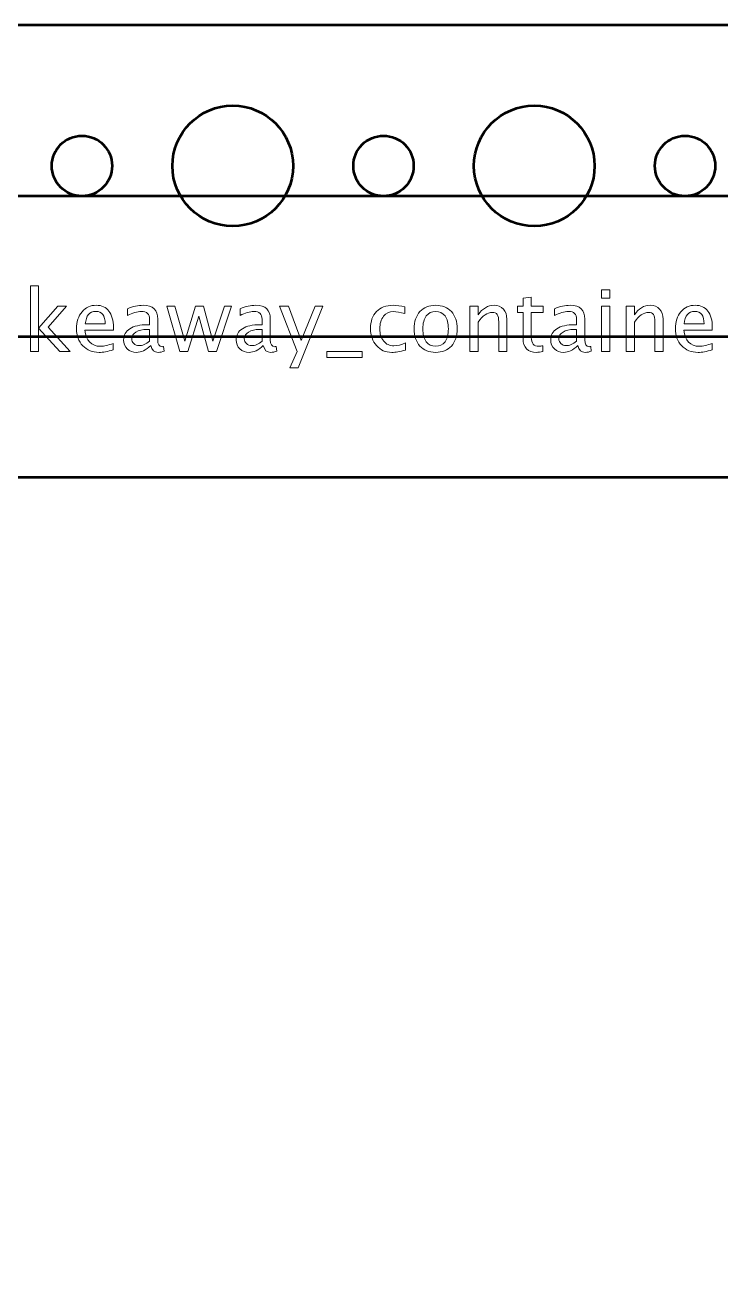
# Model space of a CAD drawing. Header units: centimetres. Extents: x -42 to 63, y -49 to 29.
# Drawn here: x 19.22 to 22.68, y -22.07 to -15.8 of the extents above; entities that cross this region are included whole.
import ezdxf

# ---------------------------------------------------------------- set-up
doc = ezdxf.new("R2010")
doc.units = ezdxf.units.CM
doc.header["$MEASUREMENT"] = 0
doc.layers.add('Layer 1', color=7, linetype='Continuous')

msp = doc.modelspace()

# ---------------------------------------------------------------- linework, layer by layer
at = {"layer": 'Layer 1', "lineweight": 53}
for centre, major_axis in [((20.25001, -16.50001), (0, 0.30001)), ((21.75001, -16.50001), (0, 0.30001)), ((19.5, -16.5), (0, 0.15)), ((21, -16.5), (0, 0.15)), ((22.5, -16.5), (0, 0.15))]:
    msp.add_ellipse(centre, major_axis=major_axis, ratio=1, dxfattribs=at)
msp.add_open_spline([(15.05, -28.7), (15.05, -28.7), (15.05, -16.3), (15.05, -16.3), (15.05, -16.3), (15.05, -16.02386), (15.27386, -15.8), (15.55, -15.8), (15.55, -15.8), (15.55, -15.8), (32.45, -15.8), (32.45, -15.8), (32.45, -15.8), (32.72614, -15.8), (32.95, -16.02386), (32.95, -16.3), (32.95, -16.3), (32.95, -16.3), (32.95, -28.7), (32.95, -28.7), (32.95, -28.7), (32.95, -28.97614), (32.72614, -29.2), (32.45, -29.2), (32.45, -29.2), (32.45, -29.2), (15.55, -29.2), (15.55, -29.2), (15.55, -29.2), (15.27386, -29.2), (15.05, -28.97614), (15.05, -28.7)], degree=3, knots=[0, 0, 0, 0, 0.1111111, 0.1111111, 0.1111111, 0.1111111, 0.2222222, 0.2222222, 0.2222222, 0.2222222, 0.3333333, 0.3333333, 0.3333333, 0.3333333, 0.4444444, 0.4444444, 0.4444444, 0.4444444, 0.5555556, 0.5555556, 0.5555556, 0.5555556, 0.6666667, 0.6666667, 0.6666667, 0.6666667, 0.7777778, 0.7777778, 0.7777778, 0.7777778, 1, 1, 1, 1], dxfattribs=at)
at = {"layer": 'Layer 1', "color": 5, "lineweight": 53}
for points in [[(15.6, -26.35), (15.6, -26.35), (15.6, -18.65), (15.6, -18.65), (15.6, -18.65), (15.6, -17.54544), (16.49543, -16.65), (17.6, -16.65), (17.6, -16.65), (17.6, -16.65), (30.4, -16.65), (30.4, -16.65), (30.4, -16.65), (31.50457, -16.65), (32.4, -17.54544), (32.4, -18.65), (32.4, -18.65), (32.4, -18.65), (32.4, -26.35), (32.4, -26.35), (32.4, -26.35), (32.4, -27.45456), (31.50457, -28.35), (30.4, -28.35), (30.4, -28.35), (30.4, -28.35), (17.6, -28.35), (17.6, -28.35), (17.6, -28.35), (16.49543, -28.35), (15.6, -27.45456), (15.6, -26.35)], [(17, -25.35), (17, -25.35), (17, -19.65), (17, -19.65), (17, -19.65), (17, -18.76635), (17.71635, -18.05), (18.6, -18.05), (18.6, -18.05), (18.6, -18.05), (29.4, -18.05), (29.4, -18.05), (29.4, -18.05), (30.28365, -18.05), (31, -18.76635), (31, -19.65), (31, -19.65), (31, -19.65), (31, -25.35), (31, -25.35), (31, -25.35), (31, -26.23365), (30.28365, -26.95), (29.4, -26.95), (29.4, -26.95), (29.4, -26.95), (18.6, -26.95), (18.6, -26.95), (18.6, -26.95), (17.71635, -26.95), (17, -26.23365), (17, -25.35)]]:
    msp.add_open_spline(points, degree=3, knots=[0, 0, 0, 0, 0.1111111, 0.1111111, 0.1111111, 0.1111111, 0.2222222, 0.2222222, 0.2222222, 0.2222222, 0.3333333, 0.3333333, 0.3333333, 0.3333333, 0.4444444, 0.4444444, 0.4444444, 0.4444444, 0.5555556, 0.5555556, 0.5555556, 0.5555556, 0.6666667, 0.6666667, 0.6666667, 0.6666667, 0.7777778, 0.7777778, 0.7777778, 0.7777778, 1, 1, 1, 1], dxfattribs=at)
at = {"layer": 'Layer 1', "color": 5, "lineweight": 9}
for points, knots in [([(19.24323, -17.42256), (19.24323, -17.42256), (19.24323, -17.09617), (19.24323, -17.09617), (19.24323, -17.09617), (19.24323, -17.09617), (19.28387, -17.09617), (19.28387, -17.09617), (19.28387, -17.09617), (19.28387, -17.09617), (19.28387, -17.30706), (19.28387, -17.30706), (19.28387, -17.30706), (19.28387, -17.30706), (19.37912, -17.1982), (19.37912, -17.1982), (19.37912, -17.1982), (19.37912, -17.1982), (19.423, -17.1982), (19.423, -17.1982), (19.423, -17.1982), (19.423, -17.1982), (19.33199, -17.3029), (19.33199, -17.3029), (19.33199, -17.3029), (19.33199, -17.3029), (19.44205, -17.42256), (19.44205, -17.42256), (19.44205, -17.42256), (19.44205, -17.42256), (19.3897, -17.42256), (19.3897, -17.42256), (19.3897, -17.42256), (19.3897, -17.42256), (19.28387, -17.30748), (19.28387, -17.30748), (19.28387, -17.30748), (19.28387, -17.30748), (19.28387, -17.42256), (19.28387, -17.42256), (19.28387, -17.42256), (19.28387, -17.42256), (19.24323, -17.42256), (19.24323, -17.42256)], [0, 0, 0, 0, 0.0833333, 0.0833333, 0.0833333, 0.0833333, 0.1666667, 0.1666667, 0.1666667, 0.1666667, 0.25, 0.25, 0.25, 0.25, 0.3333333, 0.3333333, 0.3333333, 0.3333333, 0.4166667, 0.4166667, 0.4166667, 0.4166667, 0.5, 0.5, 0.5, 0.5, 0.5833333, 0.5833333, 0.5833333, 0.5833333, 0.6666667, 0.6666667, 0.6666667, 0.6666667, 0.75, 0.75, 0.75, 0.75, 0.8333333, 0.8333333, 0.8333333, 0.8333333, 1, 1, 1, 1]), ([(21.79305, -17.42249), (21.78049, -17.42595), (21.76955, -17.42764), (21.76031, -17.42764), (21.76031, -17.42764), (21.73957, -17.42764), (21.72341, -17.42171), (21.71184, -17.40986), (21.71184, -17.40986), (21.7002, -17.39801), (21.69441, -17.38157), (21.69441, -17.36047), (21.69441, -17.36047), (21.69441, -17.36047), (21.69441, -17.22867), (21.69441, -17.22867), (21.69441, -17.22867), (21.69441, -17.22867), (21.66633, -17.22867), (21.66633, -17.22867), (21.66633, -17.22867), (21.66633, -17.22867), (21.66633, -17.1982), (21.66633, -17.1982), (21.66633, -17.1982), (21.66633, -17.1982), (21.69441, -17.1982), (21.69441, -17.1982), (21.69441, -17.1982), (21.69441, -17.1982), (21.69441, -17.15763), (21.69441, -17.15763), (21.69441, -17.15763), (21.69441, -17.15763), (21.73505, -17.15375), (21.73505, -17.15375), (21.73505, -17.15375), (21.73505, -17.15375), (21.73505, -17.1982), (21.73505, -17.1982), (21.73505, -17.1982), (21.73505, -17.1982), (21.7939, -17.1982), (21.7939, -17.1982), (21.7939, -17.1982), (21.7939, -17.1982), (21.7939, -17.22867), (21.7939, -17.22867), (21.7939, -17.22867), (21.7939, -17.22867), (21.73505, -17.22867), (21.73505, -17.22867), (21.73505, -17.22867), (21.73505, -17.22867), (21.73505, -17.35313), (21.73505, -17.35313), (21.73505, -17.35313), (21.73505, -17.38248), (21.74782, -17.39716), (21.77329, -17.39716), (21.77329, -17.39716), (21.77873, -17.39716), (21.78529, -17.39624), (21.79305, -17.39448), (21.79305, -17.39448), (21.79305, -17.39448), (21.79305, -17.42249), (21.79305, -17.42249)], [0, 0, 0, 0, 0.0555556, 0.0555556, 0.0555556, 0.0555556, 0.1111111, 0.1111111, 0.1111111, 0.1111111, 0.1666667, 0.1666667, 0.1666667, 0.1666667, 0.2222222, 0.2222222, 0.2222222, 0.2222222, 0.2777778, 0.2777778, 0.2777778, 0.2777778, 0.3333333, 0.3333333, 0.3333333, 0.3333333, 0.3888889, 0.3888889, 0.3888889, 0.3888889, 0.4444444, 0.4444444, 0.4444444, 0.4444444, 0.5, 0.5, 0.5, 0.5, 0.5555556, 0.5555556, 0.5555556, 0.5555556, 0.6111111, 0.6111111, 0.6111111, 0.6111111, 0.6666667, 0.6666667, 0.6666667, 0.6666667, 0.7222222, 0.7222222, 0.7222222, 0.7222222, 0.7777778, 0.7777778, 0.7777778, 0.7777778, 0.8333333, 0.8333333, 0.8333333, 0.8333333, 0.8888889, 0.8888889, 0.8888889, 0.8888889, 1, 1, 1, 1]), ([(22.0848, -17.15713), (22.0848, -17.15713), (22.0848, -17.11649), (22.0848, -17.11649), (22.0848, -17.11649), (22.0848, -17.11649), (22.12544, -17.11649), (22.12544, -17.11649), (22.12544, -17.11649), (22.12544, -17.11649), (22.12544, -17.15713), (22.12544, -17.15713), (22.12544, -17.15713), (22.12544, -17.15713), (22.0848, -17.15713), (22.0848, -17.15713)], [0, 0, 0, 0, 0.2, 0.2, 0.2, 0.2, 0.4, 0.4, 0.4, 0.4, 0.6, 0.6, 0.6, 0.6, 1, 1, 1, 1]), ([(19.65535, -17.41536), (19.62804, -17.42355), (19.60469, -17.42764), (19.58521, -17.42764), (19.58521, -17.42764), (19.55198, -17.42764), (19.52496, -17.41663), (19.50415, -17.39469), (19.50415, -17.39469), (19.48333, -17.37275), (19.47289, -17.34431), (19.47289, -17.30932), (19.47289, -17.30932), (19.47289, -17.27538), (19.48206, -17.24751), (19.50048, -17.22571), (19.50048, -17.22571), (19.51889, -17.20398), (19.54246, -17.19312), (19.57117, -17.19312), (19.57117, -17.19312), (19.59834, -17.19312), (19.61936, -17.20278), (19.63418, -17.22211), (19.63418, -17.22211), (19.649, -17.24145), (19.6564, -17.26882), (19.6564, -17.30431), (19.6564, -17.30431), (19.6564, -17.30431), (19.65619, -17.31673), (19.65619, -17.31673), (19.65619, -17.31673), (19.65619, -17.31673), (19.51438, -17.31673), (19.51438, -17.31673), (19.51438, -17.31673), (19.5203, -17.37035), (19.54648, -17.39716), (19.59283, -17.39716), (19.59283, -17.39716), (19.60984, -17.39716), (19.63065, -17.39236), (19.65535, -17.38277), (19.65535, -17.38277), (19.65535, -17.38277), (19.65535, -17.41536), (19.65535, -17.41536)], [0, 0, 0, 0, 0.0769231, 0.0769231, 0.0769231, 0.0769231, 0.1538462, 0.1538462, 0.1538462, 0.1538462, 0.2307692, 0.2307692, 0.2307692, 0.2307692, 0.3076923, 0.3076923, 0.3076923, 0.3076923, 0.3846154, 0.3846154, 0.3846154, 0.3846154, 0.4615385, 0.4615385, 0.4615385, 0.4615385, 0.5384615, 0.5384615, 0.5384615, 0.5384615, 0.6153846, 0.6153846, 0.6153846, 0.6153846, 0.6923077, 0.6923077, 0.6923077, 0.6923077, 0.7692308, 0.7692308, 0.7692308, 0.7692308, 0.8461538, 0.8461538, 0.8461538, 0.8461538, 1, 1, 1, 1]), ([(19.51649, -17.28625), (19.51649, -17.28625), (19.61555, -17.28625), (19.61555, -17.28625), (19.61555, -17.28625), (19.61555, -17.24448), (19.59996, -17.22359), (19.56884, -17.22359), (19.56884, -17.22359), (19.53752, -17.22359), (19.52009, -17.24448), (19.51649, -17.28625)], [0, 0, 0, 0, 0.25, 0.25, 0.25, 0.25, 0.5, 0.5, 0.5, 0.5, 1, 1, 1, 1]), ([(19.84218, -17.39399), (19.81777, -17.41642), (19.79427, -17.42764), (19.77169, -17.42764), (19.77169, -17.42764), (19.75314, -17.42764), (19.73769, -17.42185), (19.72548, -17.41021), (19.72548, -17.41021), (19.7132, -17.39857), (19.70707, -17.3839), (19.70707, -17.36619), (19.70707, -17.36619), (19.70707, -17.3417), (19.71737, -17.32287), (19.73797, -17.30974), (19.73797, -17.30974), (19.75857, -17.29662), (19.78813, -17.29006), (19.82666, -17.29006), (19.82666, -17.29006), (19.82666, -17.29006), (19.83618, -17.29006), (19.83618, -17.29006), (19.83618, -17.29006), (19.83618, -17.29006), (19.83618, -17.26304), (19.83618, -17.26304), (19.83618, -17.26304), (19.83618, -17.237), (19.82264, -17.22402), (19.79547, -17.22402), (19.79547, -17.22402), (19.77445, -17.22402), (19.75145, -17.23065), (19.72654, -17.24391), (19.72654, -17.24391), (19.72654, -17.24391), (19.72654, -17.21047), (19.72654, -17.21047), (19.72654, -17.21047), (19.75392, -17.19918), (19.77974, -17.19354), (19.80394, -17.19354), (19.80394, -17.19354), (19.82884, -17.19354), (19.84726, -17.19918), (19.85904, -17.21054), (19.85904, -17.21054), (19.8709, -17.2219), (19.87682, -17.2394), (19.87682, -17.26304), (19.87682, -17.26304), (19.87682, -17.26304), (19.87682, -17.36442), (19.87682, -17.36442), (19.87682, -17.36442), (19.87682, -17.38764), (19.88395, -17.39928), (19.89827, -17.39928), (19.89827, -17.39928), (19.90003, -17.39928), (19.90264, -17.39899), (19.9061, -17.39843), (19.9061, -17.39843), (19.9061, -17.39843), (19.90899, -17.42101), (19.90899, -17.42101), (19.90899, -17.42101), (19.89975, -17.42545), (19.88959, -17.42764), (19.87844, -17.42764), (19.87844, -17.42764), (19.85947, -17.42764), (19.8474, -17.41642), (19.84218, -17.39399)], [0, 0, 0, 0, 0.05, 0.05, 0.05, 0.05, 0.1, 0.1, 0.1, 0.1, 0.15, 0.15, 0.15, 0.15, 0.2, 0.2, 0.2, 0.2, 0.25, 0.25, 0.25, 0.25, 0.3, 0.3, 0.3, 0.3, 0.35, 0.35, 0.35, 0.35, 0.4, 0.4, 0.4, 0.4, 0.45, 0.45, 0.45, 0.45, 0.5, 0.5, 0.5, 0.5, 0.55, 0.55, 0.55, 0.55, 0.6, 0.6, 0.6, 0.6, 0.65, 0.65, 0.65, 0.65, 0.7, 0.7, 0.7, 0.7, 0.75, 0.75, 0.75, 0.75, 0.8, 0.8, 0.8, 0.8, 0.85, 0.85, 0.85, 0.85, 0.9, 0.9, 0.9, 0.9, 1, 1, 1, 1]), ([(19.98654, -17.42256), (19.98654, -17.42256), (19.92219, -17.1982), (19.92219, -17.1982), (19.92219, -17.1982), (19.92219, -17.1982), (19.96184, -17.1982), (19.96184, -17.1982), (19.96184, -17.1982), (19.96184, -17.1982), (20.01116, -17.3724), (20.01116, -17.3724), (20.01116, -17.3724), (20.01116, -17.3724), (20.06436, -17.1982), (20.06436, -17.1982), (20.06436, -17.1982), (20.06436, -17.1982), (20.105, -17.1982), (20.105, -17.1982), (20.105, -17.1982), (20.105, -17.1982), (20.15178, -17.37211), (20.15178, -17.37211), (20.15178, -17.37211), (20.15178, -17.37211), (20.20836, -17.1982), (20.20836, -17.1982), (20.20836, -17.1982), (20.20836, -17.1982), (20.24307, -17.1982), (20.24307, -17.1982), (20.24307, -17.1982), (20.24307, -17.1982), (20.16984, -17.42256), (20.16984, -17.42256), (20.16984, -17.42256), (20.16984, -17.42256), (20.1292, -17.42256), (20.1292, -17.42256), (20.1292, -17.42256), (20.1292, -17.42256), (20.08108, -17.24758), (20.08108, -17.24758), (20.08108, -17.24758), (20.08108, -17.24758), (20.02718, -17.42256), (20.02718, -17.42256), (20.02718, -17.42256), (20.02718, -17.42256), (19.98654, -17.42256), (19.98654, -17.42256)], [0, 0, 0, 0, 0.0714286, 0.0714286, 0.0714286, 0.0714286, 0.1428571, 0.1428571, 0.1428571, 0.1428571, 0.2142857, 0.2142857, 0.2142857, 0.2142857, 0.2857143, 0.2857143, 0.2857143, 0.2857143, 0.3571429, 0.3571429, 0.3571429, 0.3571429, 0.4285714, 0.4285714, 0.4285714, 0.4285714, 0.5, 0.5, 0.5, 0.5, 0.5714286, 0.5714286, 0.5714286, 0.5714286, 0.6428571, 0.6428571, 0.6428571, 0.6428571, 0.7142857, 0.7142857, 0.7142857, 0.7142857, 0.7857143, 0.7857143, 0.7857143, 0.7857143, 0.8571429, 0.8571429, 0.8571429, 0.8571429, 1, 1, 1, 1]), ([(20.40211, -17.39399), (20.3777, -17.41642), (20.3542, -17.42764), (20.33162, -17.42764), (20.33162, -17.42764), (20.31307, -17.42764), (20.29762, -17.42185), (20.28541, -17.41021), (20.28541, -17.41021), (20.27313, -17.39857), (20.267, -17.3839), (20.267, -17.36619), (20.267, -17.36619), (20.267, -17.3417), (20.2773, -17.32287), (20.2979, -17.30974), (20.2979, -17.30974), (20.3185, -17.29662), (20.34806, -17.29006), (20.38659, -17.29006), (20.38659, -17.29006), (20.38659, -17.29006), (20.39611, -17.29006), (20.39611, -17.29006), (20.39611, -17.29006), (20.39611, -17.29006), (20.39611, -17.26304), (20.39611, -17.26304), (20.39611, -17.26304), (20.39611, -17.237), (20.38257, -17.22402), (20.3554, -17.22402), (20.3554, -17.22402), (20.33438, -17.22402), (20.31138, -17.23065), (20.28647, -17.24391), (20.28647, -17.24391), (20.28647, -17.24391), (20.28647, -17.21047), (20.28647, -17.21047), (20.28647, -17.21047), (20.31385, -17.19918), (20.33967, -17.19354), (20.36387, -17.19354), (20.36387, -17.19354), (20.38877, -17.19354), (20.40719, -17.19918), (20.41897, -17.21054), (20.41897, -17.21054), (20.43083, -17.2219), (20.43675, -17.2394), (20.43675, -17.26304), (20.43675, -17.26304), (20.43675, -17.26304), (20.43675, -17.36442), (20.43675, -17.36442), (20.43675, -17.36442), (20.43675, -17.38764), (20.44388, -17.39928), (20.4582, -17.39928), (20.4582, -17.39928), (20.45996, -17.39928), (20.46257, -17.39899), (20.46603, -17.39843), (20.46603, -17.39843), (20.46603, -17.39843), (20.46892, -17.42101), (20.46892, -17.42101), (20.46892, -17.42101), (20.45968, -17.42545), (20.44952, -17.42764), (20.43837, -17.42764), (20.43837, -17.42764), (20.4194, -17.42764), (20.40733, -17.41642), (20.40211, -17.39399)], [0, 0, 0, 0, 0.05, 0.05, 0.05, 0.05, 0.1, 0.1, 0.1, 0.1, 0.15, 0.15, 0.15, 0.15, 0.2, 0.2, 0.2, 0.2, 0.25, 0.25, 0.25, 0.25, 0.3, 0.3, 0.3, 0.3, 0.35, 0.35, 0.35, 0.35, 0.4, 0.4, 0.4, 0.4, 0.45, 0.45, 0.45, 0.45, 0.5, 0.5, 0.5, 0.5, 0.55, 0.55, 0.55, 0.55, 0.6, 0.6, 0.6, 0.6, 0.65, 0.65, 0.65, 0.65, 0.7, 0.7, 0.7, 0.7, 0.75, 0.75, 0.75, 0.75, 0.8, 0.8, 0.8, 0.8, 0.85, 0.85, 0.85, 0.85, 0.9, 0.9, 0.9, 0.9, 1, 1, 1, 1]), ([(20.53348, -17.50426), (20.53348, -17.50426), (20.56989, -17.42284), (20.56989, -17.42284), (20.56989, -17.42284), (20.56989, -17.42284), (20.48297, -17.1982), (20.48297, -17.1982), (20.48297, -17.1982), (20.48297, -17.1982), (20.52657, -17.1982), (20.52657, -17.1982), (20.52657, -17.1982), (20.52657, -17.1982), (20.5912, -17.36809), (20.5912, -17.36809), (20.5912, -17.36809), (20.5912, -17.36809), (20.66013, -17.1982), (20.66013, -17.1982), (20.66013, -17.1982), (20.66013, -17.1982), (20.69844, -17.1982), (20.69844, -17.1982), (20.69844, -17.1982), (20.69844, -17.1982), (20.57582, -17.50426), (20.57582, -17.50426), (20.57582, -17.50426), (20.57582, -17.50426), (20.53348, -17.50426), (20.53348, -17.50426)], [0, 0, 0, 0, 0.1111111, 0.1111111, 0.1111111, 0.1111111, 0.2222222, 0.2222222, 0.2222222, 0.2222222, 0.3333333, 0.3333333, 0.3333333, 0.3333333, 0.4444444, 0.4444444, 0.4444444, 0.4444444, 0.5555556, 0.5555556, 0.5555556, 0.5555556, 0.6666667, 0.6666667, 0.6666667, 0.6666667, 0.7777778, 0.7777778, 0.7777778, 0.7777778, 1, 1, 1, 1]), ([(21.10887, -17.41579), (21.08255, -17.42369), (21.05983, -17.42764), (21.04071, -17.42764), (21.04071, -17.42764), (21.01037, -17.42764), (20.98525, -17.41642), (20.96529, -17.39406), (20.96529, -17.39406), (20.94532, -17.37162), (20.9353, -17.34333), (20.9353, -17.30925), (20.9353, -17.30925), (20.9353, -17.27284), (20.94518, -17.24441), (20.96493, -17.22409), (20.96493, -17.22409), (20.98469, -17.2037), (21.01228, -17.19354), (21.04769, -17.19354), (21.04769, -17.19354), (21.06512, -17.19354), (21.08474, -17.19594), (21.10633, -17.20074), (21.10633, -17.20074), (21.10633, -17.20074), (21.10633, -17.23502), (21.10633, -17.23502), (21.10633, -17.23502), (21.08339, -17.22825), (21.0647, -17.22486), (21.0503, -17.22486), (21.0503, -17.22486), (21.02942, -17.22486), (21.0127, -17.2327), (21.00021, -17.24829), (21.00021, -17.24829), (20.98772, -17.26388), (20.98144, -17.2847), (20.98144, -17.31066), (20.98144, -17.31066), (20.98144, -17.33585), (20.98793, -17.35617), (21.00085, -17.37176), (21.00085, -17.37176), (21.01376, -17.38728), (21.03062, -17.39504), (21.05157, -17.39504), (21.05157, -17.39504), (21.07013, -17.39504), (21.08918, -17.39025), (21.10887, -17.38065), (21.10887, -17.38065), (21.10887, -17.38065), (21.10887, -17.41579), (21.10887, -17.41579)], [0, 0, 0, 0, 0.0666667, 0.0666667, 0.0666667, 0.0666667, 0.1333333, 0.1333333, 0.1333333, 0.1333333, 0.2, 0.2, 0.2, 0.2, 0.2666667, 0.2666667, 0.2666667, 0.2666667, 0.3333333, 0.3333333, 0.3333333, 0.3333333, 0.4, 0.4, 0.4, 0.4, 0.4666667, 0.4666667, 0.4666667, 0.4666667, 0.5333333, 0.5333333, 0.5333333, 0.5333333, 0.6, 0.6, 0.6, 0.6, 0.6666667, 0.6666667, 0.6666667, 0.6666667, 0.7333333, 0.7333333, 0.7333333, 0.7333333, 0.8, 0.8, 0.8, 0.8, 0.8666667, 0.8666667, 0.8666667, 0.8666667, 1, 1, 1, 1]), ([(21.25922, -17.42764), (21.22627, -17.42764), (21.20017, -17.41713), (21.18098, -17.3961), (21.18098, -17.3961), (21.16172, -17.37508), (21.15212, -17.3465), (21.15212, -17.31045), (21.15212, -17.31045), (21.15212, -17.27447), (21.16172, -17.24596), (21.18098, -17.22501), (21.18098, -17.22501), (21.20017, -17.20405), (21.22627, -17.19354), (21.25922, -17.19354), (21.25922, -17.19354), (21.29217, -17.19354), (21.31828, -17.20405), (21.33747, -17.22501), (21.33747, -17.22501), (21.35673, -17.24596), (21.36632, -17.27447), (21.36632, -17.31045), (21.36632, -17.31045), (21.36632, -17.3465), (21.35673, -17.37508), (21.33747, -17.3961), (21.33747, -17.3961), (21.31828, -17.41713), (21.29217, -17.42764), (21.25922, -17.42764)], [0, 0, 0, 0, 0.1111111, 0.1111111, 0.1111111, 0.1111111, 0.2222222, 0.2222222, 0.2222222, 0.2222222, 0.3333333, 0.3333333, 0.3333333, 0.3333333, 0.4444444, 0.4444444, 0.4444444, 0.4444444, 0.5555556, 0.5555556, 0.5555556, 0.5555556, 0.6666667, 0.6666667, 0.6666667, 0.6666667, 0.7777778, 0.7777778, 0.7777778, 0.7777778, 1, 1, 1, 1]), ([(21.25915, -17.39716), (21.27926, -17.39716), (21.29492, -17.38961), (21.30607, -17.37444), (21.30607, -17.37444), (21.31715, -17.35934), (21.32272, -17.33796), (21.32272, -17.31045), (21.32272, -17.31045), (21.32272, -17.283), (21.31715, -17.26169), (21.30607, -17.2466), (21.30607, -17.2466), (21.29492, -17.23157), (21.27926, -17.22402), (21.25915, -17.22402), (21.25915, -17.22402), (21.23897, -17.22402), (21.22331, -17.23157), (21.2123, -17.2466), (21.2123, -17.2466), (21.20123, -17.26169), (21.19572, -17.283), (21.19572, -17.31045), (21.19572, -17.31045), (21.19572, -17.33796), (21.20123, -17.35934), (21.2123, -17.37444), (21.2123, -17.37444), (21.22331, -17.38961), (21.23897, -17.39716), (21.25915, -17.39716)], [0, 0, 0, 0, 0.1111111, 0.1111111, 0.1111111, 0.1111111, 0.2222222, 0.2222222, 0.2222222, 0.2222222, 0.3333333, 0.3333333, 0.3333333, 0.3333333, 0.4444444, 0.4444444, 0.4444444, 0.4444444, 0.5555556, 0.5555556, 0.5555556, 0.5555556, 0.6666667, 0.6666667, 0.6666667, 0.6666667, 0.7777778, 0.7777778, 0.7777778, 0.7777778, 1, 1, 1, 1]), ([(21.42997, -17.42256), (21.42997, -17.42256), (21.42997, -17.1982), (21.42997, -17.1982), (21.42997, -17.1982), (21.42997, -17.1982), (21.47061, -17.1982), (21.47061, -17.1982), (21.47061, -17.1982), (21.47061, -17.1982), (21.47061, -17.2406), (21.47061, -17.2406), (21.47061, -17.2406), (21.49213, -17.2092), (21.51852, -17.19354), (21.5497, -17.19354), (21.5497, -17.19354), (21.56932, -17.19354), (21.58491, -17.19968), (21.59641, -17.21202), (21.59641, -17.21202), (21.60791, -17.2243), (21.61369, -17.24088), (21.61369, -17.26162), (21.61369, -17.26162), (21.61369, -17.26162), (21.61369, -17.42256), (21.61369, -17.42256), (21.61369, -17.42256), (21.61369, -17.42256), (21.57306, -17.42256), (21.57306, -17.42256), (21.57306, -17.42256), (21.57306, -17.42256), (21.57306, -17.27489), (21.57306, -17.27489), (21.57306, -17.27489), (21.57306, -17.25824), (21.57059, -17.24638), (21.56572, -17.23933), (21.56572, -17.23933), (21.56078, -17.2322), (21.55266, -17.22867), (21.54131, -17.22867), (21.54131, -17.22867), (21.51633, -17.22867), (21.49276, -17.24497), (21.47061, -17.27757), (21.47061, -17.27757), (21.47061, -17.27757), (21.47061, -17.42256), (21.47061, -17.42256), (21.47061, -17.42256), (21.47061, -17.42256), (21.42997, -17.42256), (21.42997, -17.42256)], [0, 0, 0, 0, 0.0666667, 0.0666667, 0.0666667, 0.0666667, 0.1333333, 0.1333333, 0.1333333, 0.1333333, 0.2, 0.2, 0.2, 0.2, 0.2666667, 0.2666667, 0.2666667, 0.2666667, 0.3333333, 0.3333333, 0.3333333, 0.3333333, 0.4, 0.4, 0.4, 0.4, 0.4666667, 0.4666667, 0.4666667, 0.4666667, 0.5333333, 0.5333333, 0.5333333, 0.5333333, 0.6, 0.6, 0.6, 0.6, 0.6666667, 0.6666667, 0.6666667, 0.6666667, 0.7333333, 0.7333333, 0.7333333, 0.7333333, 0.8, 0.8, 0.8, 0.8, 0.8666667, 0.8666667, 0.8666667, 0.8666667, 1, 1, 1, 1]), ([(21.96669, -17.39399), (21.94228, -17.41642), (21.91878, -17.42764), (21.8962, -17.42764), (21.8962, -17.42764), (21.87765, -17.42764), (21.8622, -17.42185), (21.84999, -17.41021), (21.84999, -17.41021), (21.83771, -17.39857), (21.83158, -17.3839), (21.83158, -17.36619), (21.83158, -17.36619), (21.83158, -17.3417), (21.84188, -17.32287), (21.86248, -17.30974), (21.86248, -17.30974), (21.88308, -17.29662), (21.91264, -17.29006), (21.95117, -17.29006), (21.95117, -17.29006), (21.95117, -17.29006), (21.96069, -17.29006), (21.96069, -17.29006), (21.96069, -17.29006), (21.96069, -17.29006), (21.96069, -17.26304), (21.96069, -17.26304), (21.96069, -17.26304), (21.96069, -17.237), (21.94715, -17.22402), (21.91998, -17.22402), (21.91998, -17.22402), (21.89896, -17.22402), (21.87596, -17.23065), (21.85105, -17.24391), (21.85105, -17.24391), (21.85105, -17.24391), (21.85105, -17.21047), (21.85105, -17.21047), (21.85105, -17.21047), (21.87843, -17.19918), (21.90425, -17.19354), (21.92845, -17.19354), (21.92845, -17.19354), (21.95335, -17.19354), (21.97177, -17.19918), (21.98355, -17.21054), (21.98355, -17.21054), (21.99541, -17.2219), (22.00133, -17.2394), (22.00133, -17.26304), (22.00133, -17.26304), (22.00133, -17.26304), (22.00133, -17.36442), (22.00133, -17.36442), (22.00133, -17.36442), (22.00133, -17.38764), (22.00846, -17.39928), (22.02278, -17.39928), (22.02278, -17.39928), (22.02454, -17.39928), (22.02715, -17.39899), (22.03061, -17.39843), (22.03061, -17.39843), (22.03061, -17.39843), (22.0335, -17.42101), (22.0335, -17.42101), (22.0335, -17.42101), (22.02426, -17.42545), (22.0141, -17.42764), (22.00295, -17.42764), (22.00295, -17.42764), (21.98398, -17.42764), (21.97191, -17.41642), (21.96669, -17.39399)], [0, 0, 0, 0, 0.05, 0.05, 0.05, 0.05, 0.1, 0.1, 0.1, 0.1, 0.15, 0.15, 0.15, 0.15, 0.2, 0.2, 0.2, 0.2, 0.25, 0.25, 0.25, 0.25, 0.3, 0.3, 0.3, 0.3, 0.35, 0.35, 0.35, 0.35, 0.4, 0.4, 0.4, 0.4, 0.45, 0.45, 0.45, 0.45, 0.5, 0.5, 0.5, 0.5, 0.55, 0.55, 0.55, 0.55, 0.6, 0.6, 0.6, 0.6, 0.65, 0.65, 0.65, 0.65, 0.7, 0.7, 0.7, 0.7, 0.75, 0.75, 0.75, 0.75, 0.8, 0.8, 0.8, 0.8, 0.85, 0.85, 0.85, 0.85, 0.9, 0.9, 0.9, 0.9, 1, 1, 1, 1]), ([(22.0848, -17.42256), (22.0848, -17.42256), (22.0848, -17.1982), (22.0848, -17.1982), (22.0848, -17.1982), (22.0848, -17.1982), (22.12544, -17.1982), (22.12544, -17.1982), (22.12544, -17.1982), (22.12544, -17.1982), (22.12544, -17.42256), (22.12544, -17.42256), (22.12544, -17.42256), (22.12544, -17.42256), (22.0848, -17.42256), (22.0848, -17.42256)], [0, 0, 0, 0, 0.2, 0.2, 0.2, 0.2, 0.4, 0.4, 0.4, 0.4, 0.6, 0.6, 0.6, 0.6, 1, 1, 1, 1]), ([(22.20714, -17.42256), (22.20714, -17.42256), (22.20714, -17.1982), (22.20714, -17.1982), (22.20714, -17.1982), (22.20714, -17.1982), (22.24778, -17.1982), (22.24778, -17.1982), (22.24778, -17.1982), (22.24778, -17.1982), (22.24778, -17.2406), (22.24778, -17.2406), (22.24778, -17.2406), (22.2693, -17.2092), (22.29569, -17.19354), (22.32687, -17.19354), (22.32687, -17.19354), (22.34649, -17.19354), (22.36208, -17.19968), (22.37358, -17.21202), (22.37358, -17.21202), (22.38508, -17.2243), (22.39086, -17.24088), (22.39086, -17.26162), (22.39086, -17.26162), (22.39086, -17.26162), (22.39086, -17.42256), (22.39086, -17.42256), (22.39086, -17.42256), (22.39086, -17.42256), (22.35023, -17.42256), (22.35023, -17.42256), (22.35023, -17.42256), (22.35023, -17.42256), (22.35023, -17.27489), (22.35023, -17.27489), (22.35023, -17.27489), (22.35023, -17.25824), (22.34776, -17.24638), (22.34289, -17.23933), (22.34289, -17.23933), (22.33795, -17.2322), (22.32983, -17.22867), (22.31848, -17.22867), (22.31848, -17.22867), (22.2935, -17.22867), (22.26993, -17.24497), (22.24778, -17.27757), (22.24778, -17.27757), (22.24778, -17.27757), (22.24778, -17.42256), (22.24778, -17.42256), (22.24778, -17.42256), (22.24778, -17.42256), (22.20714, -17.42256), (22.20714, -17.42256)], [0, 0, 0, 0, 0.0666667, 0.0666667, 0.0666667, 0.0666667, 0.1333333, 0.1333333, 0.1333333, 0.1333333, 0.2, 0.2, 0.2, 0.2, 0.2666667, 0.2666667, 0.2666667, 0.2666667, 0.3333333, 0.3333333, 0.3333333, 0.3333333, 0.4, 0.4, 0.4, 0.4, 0.4666667, 0.4666667, 0.4666667, 0.4666667, 0.5333333, 0.5333333, 0.5333333, 0.5333333, 0.6, 0.6, 0.6, 0.6, 0.6666667, 0.6666667, 0.6666667, 0.6666667, 0.7333333, 0.7333333, 0.7333333, 0.7333333, 0.8, 0.8, 0.8, 0.8, 0.8666667, 0.8666667, 0.8666667, 0.8666667, 1, 1, 1, 1]), ([(22.63457, -17.41536), (22.60726, -17.42355), (22.58391, -17.42764), (22.56443, -17.42764), (22.56443, -17.42764), (22.5312, -17.42764), (22.50418, -17.41663), (22.48337, -17.39469), (22.48337, -17.39469), (22.46255, -17.37275), (22.45211, -17.34431), (22.45211, -17.30932), (22.45211, -17.30932), (22.45211, -17.27538), (22.46128, -17.24751), (22.4797, -17.22571), (22.4797, -17.22571), (22.49811, -17.20398), (22.52168, -17.19312), (22.55039, -17.19312), (22.55039, -17.19312), (22.57756, -17.19312), (22.59858, -17.20278), (22.6134, -17.22211), (22.6134, -17.22211), (22.62822, -17.24145), (22.63562, -17.26882), (22.63562, -17.30431), (22.63562, -17.30431), (22.63562, -17.30431), (22.63541, -17.31673), (22.63541, -17.31673), (22.63541, -17.31673), (22.63541, -17.31673), (22.4936, -17.31673), (22.4936, -17.31673), (22.4936, -17.31673), (22.49952, -17.37035), (22.5257, -17.39716), (22.57205, -17.39716), (22.57205, -17.39716), (22.58906, -17.39716), (22.60987, -17.39236), (22.63457, -17.38277), (22.63457, -17.38277), (22.63457, -17.38277), (22.63457, -17.41536), (22.63457, -17.41536)], [0, 0, 0, 0, 0.0769231, 0.0769231, 0.0769231, 0.0769231, 0.1538462, 0.1538462, 0.1538462, 0.1538462, 0.2307692, 0.2307692, 0.2307692, 0.2307692, 0.3076923, 0.3076923, 0.3076923, 0.3076923, 0.3846154, 0.3846154, 0.3846154, 0.3846154, 0.4615385, 0.4615385, 0.4615385, 0.4615385, 0.5384615, 0.5384615, 0.5384615, 0.5384615, 0.6153846, 0.6153846, 0.6153846, 0.6153846, 0.6923077, 0.6923077, 0.6923077, 0.6923077, 0.7692308, 0.7692308, 0.7692308, 0.7692308, 0.8461538, 0.8461538, 0.8461538, 0.8461538, 1, 1, 1, 1]), ([(22.49571, -17.28625), (22.49571, -17.28625), (22.59477, -17.28625), (22.59477, -17.28625), (22.59477, -17.28625), (22.59477, -17.24448), (22.57918, -17.22359), (22.54806, -17.22359), (22.54806, -17.22359), (22.51674, -17.22359), (22.49931, -17.24448), (22.49571, -17.28625)], [0, 0, 0, 0, 0.25, 0.25, 0.25, 0.25, 0.5, 0.5, 0.5, 0.5, 1, 1, 1, 1]), ([(19.83618, -17.37183), (19.83618, -17.37183), (19.83618, -17.31419), (19.83618, -17.31419), (19.83618, -17.31419), (19.83618, -17.31419), (19.82313, -17.31376), (19.82313, -17.31376), (19.82313, -17.31376), (19.80055, -17.31376), (19.78235, -17.31793), (19.76845, -17.32625), (19.76845, -17.32625), (19.75462, -17.33465), (19.74771, -17.34573), (19.74771, -17.35955), (19.74771, -17.35955), (19.74771, -17.36922), (19.75116, -17.3774), (19.75801, -17.38411), (19.75801, -17.38411), (19.76492, -17.39081), (19.77332, -17.3942), (19.78327, -17.3942), (19.78327, -17.3942), (19.8002, -17.3942), (19.81784, -17.38672), (19.83618, -17.37183)], [0, 0, 0, 0, 0.125, 0.125, 0.125, 0.125, 0.25, 0.25, 0.25, 0.25, 0.375, 0.375, 0.375, 0.375, 0.5, 0.5, 0.5, 0.5, 0.625, 0.625, 0.625, 0.625, 0.75, 0.75, 0.75, 0.75, 1, 1, 1, 1]), ([(20.39611, -17.37183), (20.39611, -17.37183), (20.39611, -17.31419), (20.39611, -17.31419), (20.39611, -17.31419), (20.39611, -17.31419), (20.38306, -17.31376), (20.38306, -17.31376), (20.38306, -17.31376), (20.36048, -17.31376), (20.34228, -17.31793), (20.32838, -17.32625), (20.32838, -17.32625), (20.31455, -17.33465), (20.30764, -17.34573), (20.30764, -17.35955), (20.30764, -17.35955), (20.30764, -17.36922), (20.31109, -17.3774), (20.31794, -17.38411), (20.31794, -17.38411), (20.32485, -17.39081), (20.33325, -17.3942), (20.3432, -17.3942), (20.3432, -17.3942), (20.36013, -17.3942), (20.37777, -17.38672), (20.39611, -17.37183)], [0, 0, 0, 0, 0.125, 0.125, 0.125, 0.125, 0.25, 0.25, 0.25, 0.25, 0.375, 0.375, 0.375, 0.375, 0.5, 0.5, 0.5, 0.5, 0.625, 0.625, 0.625, 0.625, 0.75, 0.75, 0.75, 0.75, 1, 1, 1, 1]), ([(21.96069, -17.37183), (21.96069, -17.37183), (21.96069, -17.31419), (21.96069, -17.31419), (21.96069, -17.31419), (21.96069, -17.31419), (21.94764, -17.31376), (21.94764, -17.31376), (21.94764, -17.31376), (21.92506, -17.31376), (21.90686, -17.31793), (21.89296, -17.32625), (21.89296, -17.32625), (21.87913, -17.33465), (21.87222, -17.34573), (21.87222, -17.35955), (21.87222, -17.35955), (21.87222, -17.36922), (21.87567, -17.3774), (21.88252, -17.38411), (21.88252, -17.38411), (21.88943, -17.39081), (21.89783, -17.3942), (21.90778, -17.3942), (21.90778, -17.3942), (21.92471, -17.3942), (21.94235, -17.38672), (21.96069, -17.37183)], [0, 0, 0, 0, 0.125, 0.125, 0.125, 0.125, 0.25, 0.25, 0.25, 0.25, 0.375, 0.375, 0.375, 0.375, 0.5, 0.5, 0.5, 0.5, 0.625, 0.625, 0.625, 0.625, 0.75, 0.75, 0.75, 0.75, 1, 1, 1, 1]), ([(20.71855, -17.45304), (20.71855, -17.45304), (20.71855, -17.42256), (20.71855, -17.42256), (20.71855, -17.42256), (20.71855, -17.42256), (20.89466, -17.42256), (20.89466, -17.42256), (20.89466, -17.42256), (20.89466, -17.42256), (20.89466, -17.45304), (20.89466, -17.45304), (20.89466, -17.45304), (20.89466, -17.45304), (20.71855, -17.45304), (20.71855, -17.45304)], [0, 0, 0, 0, 0.2, 0.2, 0.2, 0.2, 0.4, 0.4, 0.4, 0.4, 0.6, 0.6, 0.6, 0.6, 1, 1, 1, 1])]:
    msp.add_open_spline(points, degree=3, knots=knots, dxfattribs=at)
at = {"layer": 'Layer 1', "color": 1, "lineweight": 53}
msp.add_open_spline([(16.3, -26.05), (16.3, -26.05), (16.3, -18.95), (16.3, -18.95), (16.3, -18.95), (16.3, -18.06635), (17.01635, -17.35), (17.9, -17.35), (17.9, -17.35), (17.9, -17.35), (30.1, -17.35), (30.1, -17.35), (30.1, -17.35), (30.98365, -17.35), (31.7, -18.06635), (31.7, -18.95), (31.7, -18.95), (31.7, -18.95), (31.7, -26.05), (31.7, -26.05), (31.7, -26.05), (31.7, -26.93365), (30.98365, -27.65), (30.1, -27.65), (30.1, -27.65), (30.1, -27.65), (17.9, -27.65), (17.9, -27.65), (17.9, -27.65), (17.01635, -27.65), (16.3, -26.93365), (16.3, -26.05)], degree=3, knots=[0, 0, 0, 0, 0.1111111, 0.1111111, 0.1111111, 0.1111111, 0.2222222, 0.2222222, 0.2222222, 0.2222222, 0.3333333, 0.3333333, 0.3333333, 0.3333333, 0.4444444, 0.4444444, 0.4444444, 0.4444444, 0.5555556, 0.5555556, 0.5555556, 0.5555556, 0.6666667, 0.6666667, 0.6666667, 0.6666667, 0.7777778, 0.7777778, 0.7777778, 0.7777778, 1, 1, 1, 1], dxfattribs=at)

doc.saveas('drawing.dxf')
